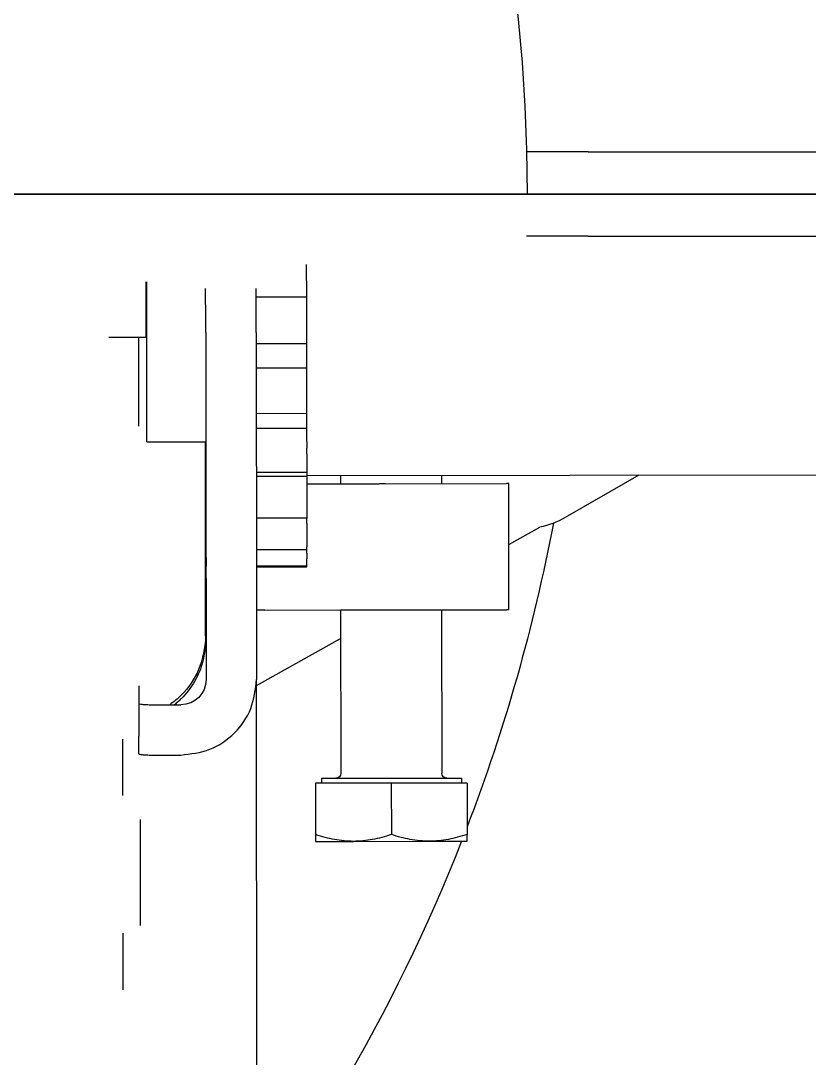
# Model space of a CAD drawing. Header units: inches. Extents: x -233729 to 737493, y -275239 to 196021.
# Drawn here: x 487947.5 to 488041.2, y 15923.4 to 16046.7 of the extents above; entities that cross this region are included whole.
import ezdxf

# ---------------------------------------------------------------- set-up
doc = ezdxf.new("R2010")
doc.units = ezdxf.units.IN
doc.header["$MEASUREMENT"] = 0
doc.layers.add('P_AX', color=7, linetype='Continuous')

# ---------------------------------------------------------------- blocks, each defined once
blk = doc.blocks.new('A$C48CB4C16')
at = {"color": 1}
for p, q in [((8201.13, 4905.53, 710.66), (0, 4905.53, 710.66)), ((4100.56, 4905.53, 710.66), (8201.13, 4905.53, 710.66))]:
    blk.add_line(p, q, dxfattribs=at)
at = {"layer": 'P_AX', "color": 6, "linetype": 'Continuous'}
for p, q in [((4271.68, 5022.05, 710.66), (4271.62, 4963.22, 710.66)), ((4255.75, 5000.09, 710.66), (4255.75, 4999.37, 710.66)), ((4255.75, 4999.37, 710.66), (4255.75, 4993.39, 710.66)), ((4257.79, 4985.84, 710.66), (4257.8, 4992.47, 710.66)), ((4257.78, 4979.85, 710.66), (4257.79, 4985.84, 710.66)), ((4278.63, 4975.56, 710.66), (4278.64, 4981.66, 710.66)), ((4278.64, 4982.46, 710.66), (4283.14, 4982.46, 710.66)), ((4283.14, 4982.46, 710.66), (4292.14, 4982.45, 710.66)), ((4287.63, 4975.55, 710.66), (4287.64, 4981.65, 710.66)), ((4292.14, 4982.45, 710.66), (4296.64, 4982.44, 710.66)), ((4296.63, 4975.54, 710.66), (4296.64, 4981.64, 710.66)), ((4255.73, 4977.02, 710.66), (4255.73, 4976.3, 710.66)), ((4255.73, 4976.3, 710.66), (4255.73, 4970.32, 710.66)), ((4279.32, 4975.56, 710.66), (4278.63, 4975.56, 710.66)), ((4287.63, 4975.55, 710.66), (4279.32, 4975.56, 710.66)), ((4279.32, 4974.96, 710.66), (4279.32, 4975.56, 710.66)), ((4295.95, 4975.54, 710.66), (4287.63, 4975.55, 710.66)), ((4295.95, 4974.94, 710.66), (4295.95, 4975.54, 710.66)), ((4296.63, 4975.54, 710.66), (4295.95, 4975.54, 710.66)), ((4279.32, 4974.96, 710.66), (4281.03, 4974.96, 710.66)), ((4281.03, 4974.96, 710.66), (4287.63, 4974.95, 710.66)), ((4281.61, 4954.96, 710.66), (4281.63, 4974.36, 710.66)), ((4287.63, 4974.95, 710.66), (4294.23, 4974.95, 710.66)), ((4293.61, 4954.95, 710.66), (4293.63, 4974.35, 710.66)), ((4294.23, 4974.95, 710.66), (4295.95, 4974.94, 710.66)), ((4257.62, 4972.07, 710.66), (4257.62, 4969.95, 710.66)), ((4259.62, 4972.21, 710.66), (4262.62, 4972.2, 710.66)), ((4257.62, 4966.08, 710.66), (4257.62, 4969.95, 710.66)), ((4257.62, 4963.97, 710.66), (4257.62, 4966.08, 710.66)), ((4259.62, 4966.22, 710.66), (4262.62, 4966.23, 710.66)), ((4265.61, 4955.22, 710.66), (4265.62, 4963.23, 710.66)), ((4265.61, 4955.22, 710.66), (4265.62, 4963.23, 710.66)), ((4265.61, 4955.22, 710.66), (4265.62, 4963.23, 710.66)), ((4271.61, 4955.22, 710.66), (4271.62, 4963.22, 710.66)), ((4271.62, 4963.94, 710.66), (4281.61, 4958.35, 710.66)), ((4265.57, 4958.04, 710.66), (4265.55, 4934.97, 710.66)), ((4265.57, 4958.04, 710.66), (4265.57, 4958.47, 710.66)), ((4265.61, 4954.97, 710.66), (4265.57, 4954.97, 710.66)), ((4265.61, 4954.97, 710.66), (4265.61, 4955.22, 710.66)), ((4265.61, 4954.97, 710.66), (4265.61, 4955.22, 710.66)), ((4265.61, 4954.97, 710.66), (4265.61, 4955.22, 710.66)), ((4265.61, 4954.21, 710.66), (4265.61, 4954.97, 710.66)), ((4265.61, 4954.21, 710.66), (4265.61, 4954.97, 710.66)), ((4265.61, 4953.03, 710.66), (4265.61, 4954.21, 710.66)), ((4265.61, 4953.03, 710.66), (4265.61, 4954.21, 710.66)), ((4271.61, 4954.97, 710.66), (4271.61, 4955.22, 710.66)), ((4271.61, 4954.21, 710.66), (4271.61, 4954.97, 710.66)), ((4271.61, 4954.21, 710.66), (4271.61, 4954.97, 710.66)), ((4272.61, 4954.97, 710.66), (4271.61, 4954.97, 710.66)), ((4272.61, 4954.97, 710.66), (4281.61, 4954.96, 710.66)), ((4281.61, 4954.96, 710.66), (4286.2, 4954.95, 710.66)), ((4281.61, 4954.96, 710.66), (4286.2, 4954.95, 710.66)), ((4286.2, 4954.95, 710.66), (4286.9, 4954.95, 710.66)), ((4286.2, 4954.95, 710.66), (4286.9, 4954.95, 710.66)), ((4286.9, 4954.95, 710.66), (4291.74, 4954.95, 710.66)), ((4286.9, 4954.95, 710.66), (4291.74, 4954.95, 710.66)), ((4291.74, 4954.95, 710.66), (4293.61, 4954.95, 710.66)), ((4291.74, 4954.95, 710.66), (4293.61, 4954.95, 710.66)), ((4293.61, 4954.95, 710.66), (4301.32, 4954.94, 710.66)), ((4301.61, 4954.94, 710.66), (4301.32, 4954.94, 710.66)), ((4301.61, 4954.94, 710.66), (4301.6, 4939.94, 710.66)), ((4265.61, 4952.34, 710.66), (4265.61, 4953.03, 710.66)), ((4265.61, 4952.34, 710.66), (4265.61, 4953.03, 710.66)), ((4271.61, 4953.02, 710.66), (4271.61, 4954.21, 710.66)), ((4271.61, 4953.02, 710.66), (4271.61, 4954.21, 710.66)), ((4271.61, 4952.33, 710.66), (4271.61, 4953.02, 710.66)), ((4271.61, 4952.33, 710.66), (4271.61, 4953.02, 710.66)), ((4265.61, 4951.68, 710.66), (4265.61, 4952.34, 710.66)), ((4265.61, 4951.68, 710.66), (4265.61, 4952.34, 710.66)), ((4271.61, 4951.67, 710.66), (4271.61, 4952.33, 710.66)), ((4271.61, 4951.67, 710.66), (4271.61, 4952.33, 710.66)), ((4265.6, 4950.72, 710.66), (4265.61, 4951.68, 710.66)), ((4265.6, 4950.72, 710.66), (4265.61, 4951.68, 710.66)), ((4265.61, 4948.85, 710.66), (4265.6, 4950.72, 710.66)), ((4265.61, 4948.85, 710.66), (4265.6, 4950.72, 710.66)), ((4271.6, 4950.72, 710.66), (4271.61, 4951.67, 710.66)), ((4271.6, 4950.72, 710.66), (4271.61, 4951.67, 710.66)), ((4271.61, 4949.85, 710.66), (4271.6, 4950.72, 710.66)), ((4271.61, 4949.85, 710.66), (4271.6, 4950.72, 710.66)), ((4271.61, 4949.7, 710.66), (4271.61, 4949.85, 710.66)), ((4271.61, 4949.7, 710.66), (4271.61, 4949.85, 710.66)), ((4271.61, 4949.7, 710.66), (4271.61, 4949.85, 710.66)), ((4271.61, 4949.85, 710.66), (4277.61, 4949.85, 710.66)), ((4271.61, 4949.69, 710.66), (4271.61, 4949.7, 710.66)), ((4271.61, 4949.69, 710.66), (4271.61, 4949.7, 710.66)), ((4271.61, 4949.69, 710.66), (4271.61, 4949.7, 710.66)), ((4271.61, 4949.7, 710.66), (4277.61, 4949.7, 710.66)), ((4271.61, 4949.54, 710.66), (4271.61, 4949.69, 710.66)), ((4271.61, 4949.54, 710.66), (4271.61, 4949.69, 710.66)), ((4271.61, 4949.54, 710.66), (4271.61, 4949.69, 710.66)), ((4271.61, 4948.9, 710.66), (4271.61, 4949.54, 710.66)), ((4271.61, 4948.9, 710.66), (4271.61, 4949.54, 710.66)), ((4271.61, 4948.9, 710.66), (4271.61, 4949.54, 710.66)), ((4277.61, 4949.7, 710.66), (4277.61, 4949.69, 710.66)), ((4265.6, 4948.58, 710.66), (4265.61, 4948.85, 710.66)), ((4265.6, 4948.58, 710.66), (4265.61, 4948.85, 710.66)), ((4265.6, 4947.92, 710.66), (4265.6, 4948.58, 710.66)), ((4265.6, 4947.92, 710.66), (4265.6, 4948.58, 710.66)), ((4271.6, 4948.58, 710.66), (4271.61, 4948.84, 710.66)), ((4271.6, 4948.58, 710.66), (4271.61, 4948.84, 710.66)), ((4271.6, 4948.58, 710.66), (4271.61, 4948.84, 710.66)), ((4271.61, 4948.41, 710.66), (4271.6, 4948.58, 710.66)), ((4271.61, 4948.41, 710.66), (4271.6, 4948.58, 710.66)), ((4271.61, 4948.41, 710.66), (4271.6, 4948.58, 710.66)), ((4271.6, 4947.91, 710.66), (4271.61, 4948.23, 710.66)), ((4271.6, 4947.91, 710.66), (4271.61, 4948.23, 710.66)), ((4271.6, 4947.91, 710.66), (4271.61, 4948.23, 710.66)), ((4271.61, 4948.84, 710.66), (4271.61, 4948.9, 710.66)), ((4271.61, 4948.84, 710.66), (4271.61, 4948.9, 710.66)), ((4271.61, 4948.84, 710.66), (4271.61, 4948.9, 710.66)), ((4271.61, 4948.23, 710.66), (4271.61, 4948.41, 710.66)), ((4271.61, 4948.23, 710.66), (4271.61, 4948.41, 710.66)), ((4271.61, 4948.23, 710.66), (4271.61, 4948.41, 710.66)), ((4277.61, 4948.22, 710.66), (4277.6, 4947.77, 710.66)), ((4277.61, 4948.22, 710.66), (4277.61, 4948.89, 710.66)), ((4265.6, 4946.84, 710.66), (4265.6, 4947.92, 710.66)), ((4265.6, 4946.84, 710.66), (4265.6, 4947.92, 710.66)), ((4265.6, 4942.42, 710.66), (4265.6, 4946.84, 710.66)), ((4265.6, 4942.42, 710.66), (4265.6, 4946.84, 710.66)), ((4271.6, 4947.78, 710.66), (4271.6, 4947.91, 710.66)), ((4271.6, 4947.78, 710.66), (4271.6, 4947.91, 710.66)), ((4271.6, 4947.78, 710.66), (4271.6, 4947.91, 710.66)), ((4271.6, 4947.67, 710.66), (4271.6, 4947.78, 710.66)), ((4271.6, 4947.67, 710.66), (4271.6, 4947.78, 710.66)), ((4271.6, 4947.67, 710.66), (4271.6, 4947.78, 710.66)), ((4271.6, 4947.78, 710.66), (4277.6, 4947.77, 710.66)), ((4271.6, 4947.44, 710.66), (4271.6, 4947.67, 710.66)), ((4271.6, 4947.44, 710.66), (4271.6, 4947.67, 710.66)), ((4271.6, 4947.44, 710.66), (4271.6, 4947.67, 710.66)), ((4271.6, 4947.26, 710.66), (4271.6, 4947.44, 710.66)), ((4271.6, 4947.26, 710.66), (4271.6, 4947.44, 710.66)), ((4271.6, 4947.26, 710.66), (4271.6, 4947.44, 710.66)), ((4271.6, 4946.83, 710.66), (4271.6, 4947.26, 710.66)), ((4271.6, 4946.83, 710.66), (4271.6, 4947.26, 710.66)), ((4271.6, 4946.83, 710.66), (4271.6, 4947.26, 710.66)), ((4271.6, 4946, 710.66), (4271.6, 4946.83, 710.66)), ((4271.6, 4946, 710.66), (4271.6, 4946.83, 710.66)), ((4271.6, 4946, 710.66), (4271.6, 4946.83, 710.66)), ((4277.6, 4947.77, 710.66), (4277.6, 4947.67, 710.66)), ((4277.6, 4947.67, 710.66), (4277.6, 4947.44, 710.66)), ((4277.6, 4947.25, 710.66), (4277.6, 4947.44, 710.66)), ((4277.6, 4944.7, 710.66), (4277.6, 4947.25, 710.66)), ((4301.6, 4947.18, 710.66), (4305.27, 4945.13, 710.66)), ((4271.6, 4945.9, 710.66), (4271.6, 4946, 710.66)), ((4271.6, 4945.9, 710.66), (4271.6, 4946, 710.66)), ((4271.6, 4945.9, 710.66), (4271.6, 4946, 710.66)), ((4271.6, 4945.44, 710.66), (4271.6, 4945.9, 710.66)), ((4271.6, 4945.44, 710.66), (4271.6, 4945.9, 710.66)), ((4271.6, 4945.44, 710.66), (4271.6, 4945.9, 710.66)), ((4271.6, 4944.71, 710.66), (4271.6, 4945.44, 710.66)), ((4271.6, 4944.71, 710.66), (4271.6, 4945.44, 710.66)), ((4271.6, 4944.71, 710.66), (4271.6, 4945.44, 710.66)), ((4271.6, 4944.51, 710.66), (4271.6, 4944.71, 710.66)), ((4271.6, 4944.51, 710.66), (4271.6, 4944.71, 710.66)), ((4271.6, 4944.51, 710.66), (4271.6, 4944.71, 710.66)), ((4271.6, 4944.09, 710.66), (4271.6, 4944.51, 710.66)), ((4271.6, 4944.09, 710.66), (4271.6, 4944.51, 710.66)), ((4271.6, 4944.09, 710.66), (4271.6, 4944.51, 710.66)), ((4277.6, 4944.7, 710.66), (4277.6, 4944.08, 710.66)), ((4271.6, 4944.03, 710.66), (4271.6, 4944.09, 710.66)), ((4271.6, 4944.03, 710.66), (4271.6, 4944.09, 710.66)), ((4271.6, 4944.03, 710.66), (4271.6, 4944.09, 710.66)), ((4271.6, 4943.74, 710.66), (4271.6, 4944.03, 710.66)), ((4271.6, 4943.74, 710.66), (4271.6, 4944.03, 710.66)), ((4271.6, 4943.74, 710.66), (4271.6, 4944.03, 710.66)), ((4271.6, 4944.03, 710.66), (4277.6, 4944.03, 710.66)), ((4271.6, 4943.14, 710.66), (4271.6, 4943.74, 710.66)), ((4271.6, 4943.14, 710.66), (4271.6, 4943.74, 710.66)), ((4271.6, 4943.14, 710.66), (4271.6, 4943.74, 710.66)), ((4271.6, 4943.08, 710.66), (4271.6, 4943.14, 710.66)), ((4271.6, 4943.08, 710.66), (4271.6, 4943.14, 710.66)), ((4271.6, 4943.08, 710.66), (4271.6, 4943.14, 710.66)), ((4277.6, 4944.03, 710.66), (4277.6, 4944.08, 710.66)), ((4277.6, 4943.74, 710.66), (4277.6, 4944.03, 710.66)), ((4277.6, 4943.08, 710.66), (4277.6, 4943.74, 710.66)), ((4317.04, 4938.92, 710.66), (4308.28, 4943.99, 710.66)), ((4265.6, 4942.24, 710.66), (4265.6, 4942.42, 710.66)), ((4265.6, 4942.24, 710.66), (4265.6, 4942.42, 710.66)), ((4265.6, 4940.42, 710.66), (4265.6, 4942.24, 710.66)), ((4265.6, 4940.42, 710.66), (4265.6, 4942.24, 710.66)), ((4271.6, 4942.41, 710.66), (4271.6, 4943.08, 710.66)), ((4271.6, 4942.41, 710.66), (4271.6, 4943.08, 710.66)), ((4271.6, 4942.41, 710.66), (4271.6, 4943.08, 710.66)), ((4271.6, 4942.24, 710.66), (4271.6, 4942.41, 710.66)), ((4271.6, 4942.24, 710.66), (4271.6, 4942.41, 710.66)), ((4271.6, 4942.24, 710.66), (4271.6, 4942.41, 710.66)), ((4271.6, 4941.73, 710.66), (4271.6, 4942.24, 710.66)), ((4271.6, 4941.73, 710.66), (4271.6, 4942.24, 710.66)), ((4271.6, 4941.73, 710.66), (4271.6, 4942.24, 710.66)), ((4277.6, 4941.31, 710.66), (4277.6, 4943.08, 710.66)), ((4271.6, 4941.32, 710.66), (4271.6, 4941.73, 710.66)), ((4271.6, 4941.32, 710.66), (4271.6, 4941.73, 710.66)), ((4271.6, 4941.32, 710.66), (4271.6, 4941.73, 710.66)), ((4271.6, 4940.42, 710.66), (4271.6, 4941.32, 710.66)), ((4271.6, 4940.42, 710.66), (4271.6, 4941.32, 710.66)), ((4271.6, 4940.42, 710.66), (4271.6, 4941.32, 710.66)), ((4277.6, 4939.06, 710.66), (4277.6, 4941.31, 710.66)), ((4265.6, 4939.72, 710.66), (4265.6, 4940.42, 710.66)), ((4265.6, 4939.72, 710.66), (4265.6, 4940.42, 710.66)), ((4265.6, 4939.41, 710.66), (4265.6, 4939.72, 710.66)), ((4265.6, 4939.41, 710.66), (4265.6, 4939.72, 710.66)), ((4271.6, 4939.97, 710.66), (4271.6, 4940.42, 710.66)), ((4271.6, 4939.97, 710.66), (4271.6, 4940.42, 710.66)), ((4271.6, 4939.97, 710.66), (4271.6, 4940.42, 710.66)), ((4271.6, 4939.72, 710.66), (4271.6, 4939.97, 710.66)), ((4271.6, 4939.72, 710.66), (4271.6, 4939.97, 710.66)), ((4271.6, 4939.4, 710.66), (4271.6, 4939.72, 710.66)), ((4271.6, 4939.4, 710.66), (4271.6, 4939.72, 710.66)), ((4277.6, 4939.96, 710.66), (4286.18, 4939.95, 710.66)), ((4281.6, 4938.96, 710.66), (4281.6, 4939.96, 710.66)), ((4286.89, 4939.95, 710.66), (4286.18, 4939.95, 710.66)), ((4286.89, 4939.95, 710.66), (4301.3, 4939.94, 710.66)), ((4293.6, 4938.95, 710.66), (4293.6, 4939.95, 710.66)), ((4301.6, 4939.94, 710.66), (4301.3, 4939.94, 710.66)), ((4265.59, 4937.78, 710.66), (4265.6, 4938.8, 710.66)), ((4265.59, 4937.78, 710.66), (4265.6, 4938.8, 710.66)), ((4265.6, 4938.89, 710.66), (4265.6, 4939.41, 710.66)), ((4265.6, 4938.89, 710.66), (4265.6, 4939.41, 710.66)), ((4265.6, 4938.8, 710.66), (4265.6, 4938.89, 710.66)), ((4265.6, 4938.8, 710.66), (4265.6, 4938.89, 710.66)), ((4271.6, 4939.07, 710.66), (4271.6, 4939.4, 710.66)), ((4271.6, 4939.07, 710.66), (4271.6, 4939.4, 710.66)), ((4271.6, 4938.97, 710.66), (4271.6, 4939.07, 710.66)), ((4271.6, 4938.97, 710.66), (4271.6, 4939.07, 710.66)), ((4271.6, 4939.07, 710.66), (4277.6, 4939.06, 710.66)), ((4271.6, 4938.94, 710.66), (4271.6, 4938.97, 710.66)), ((4271.6, 4938.94, 710.66), (4271.6, 4938.97, 710.66)), ((4271.6, 4938.94, 710.66), (4271.6, 4938.97, 710.66)), ((4271.6, 4938.89, 710.66), (4271.6, 4938.94, 710.66)), ((4271.6, 4938.89, 710.66), (4271.6, 4938.94, 710.66)), ((4271.6, 4938.89, 710.66), (4271.6, 4938.94, 710.66)), ((4271.6, 4938.79, 710.66), (4271.6, 4938.89, 710.66)), ((4271.6, 4938.79, 710.66), (4271.6, 4938.89, 710.66)), ((4271.6, 4938.79, 710.66), (4271.6, 4938.89, 710.66)), ((4271.6, 4938.58, 710.66), (4271.6, 4938.79, 710.66)), ((4271.6, 4938.58, 710.66), (4271.6, 4938.79, 710.66)), ((4271.6, 4938.58, 710.66), (4271.6, 4938.79, 710.66)), ((4271.6, 4938.03, 710.66), (4271.6, 4938.58, 710.66)), ((4271.6, 4938.03, 710.66), (4271.6, 4938.58, 710.66)), ((4271.6, 4938.58, 710.66), (4277.6, 4938.58, 710.66)), ((4271.6, 4938.03, 710.66), (4271.6, 4938.58, 710.66)), ((4277.6, 4938.93, 710.66), (4277.6, 4939.06, 710.66)), ((4277.6, 4938.96, 710.66), (4412.6, 4938.83, 710.66)), ((4277.6, 4938.58, 710.66), (4277.6, 4938.93, 710.66)), ((4277.6, 4938.03, 710.66), (4277.6, 4938.58, 710.66)), ((4265.59, 4936.49, 710.66), (4265.59, 4937.78, 710.66)), ((4265.59, 4936.49, 710.66), (4265.59, 4937.78, 710.66)), ((4271.59, 4937.77, 710.66), (4271.6, 4938.03, 710.66)), ((4271.59, 4937.77, 710.66), (4271.6, 4938.03, 710.66)), ((4271.59, 4937.77, 710.66), (4271.6, 4938.03, 710.66)), ((4271.59, 4937.15, 710.66), (4271.59, 4937.77, 710.66)), ((4271.59, 4937.15, 710.66), (4271.59, 4937.77, 710.66)), ((4271.59, 4937.15, 710.66), (4271.59, 4937.77, 710.66)), ((4271.59, 4936.48, 710.66), (4271.59, 4937.15, 710.66)), ((4271.59, 4936.48, 710.66), (4271.59, 4937.15, 710.66)), ((4271.59, 4936.48, 710.66), (4271.59, 4937.15, 710.66)), ((4277.59, 4937.14, 710.66), (4277.6, 4938.03, 710.66)), ((4277.59, 4936.4, 710.66), (4277.59, 4937.14, 710.66)), ((4265.59, 4936.43, 710.66), (4265.59, 4936.49, 710.66)), ((4265.59, 4936.43, 710.66), (4265.59, 4936.49, 710.66)), ((4265.59, 4934.97, 710.66), (4265.59, 4936.43, 710.66)), ((4265.59, 4934.97, 710.66), (4265.59, 4936.43, 710.66)), ((4271.59, 4936.43, 710.66), (4271.59, 4936.48, 710.66)), ((4271.59, 4936.43, 710.66), (4271.59, 4936.48, 710.66)), ((4271.59, 4936.43, 710.66), (4271.59, 4936.48, 710.66)), ((4271.59, 4936.41, 710.66), (4271.59, 4936.43, 710.66)), ((4271.59, 4936.41, 710.66), (4271.59, 4936.43, 710.66)), ((4271.59, 4936.41, 710.66), (4271.59, 4936.43, 710.66)), ((4271.59, 4935.73, 710.66), (4271.59, 4936.41, 710.66)), ((4271.59, 4935.73, 710.66), (4271.59, 4936.41, 710.66)), ((4271.59, 4935.73, 710.66), (4271.59, 4936.41, 710.66)), ((4271.59, 4935.27, 710.66), (4271.59, 4935.73, 710.66)), ((4271.59, 4935.27, 710.66), (4271.59, 4935.73, 710.66)), ((4271.59, 4935.27, 710.66), (4271.59, 4935.73, 710.66)), ((4277.59, 4934.96, 710.66), (4277.59, 4935.73, 710.66)), ((4258.59, 4934.98, 710.66), (4265.55, 4934.97, 710.66)), ((4258.59, 4934.98, 710.66), (4265.55, 4934.97, 710.66)), ((4265.55, 4934.97, 710.66), (4265.59, 4934.97, 710.66)), ((4265.55, 4934.97, 710.66), (4265.59, 4934.97, 710.66)), ((4265.59, 4934.01, 710.66), (4265.59, 4934.97, 710.66)), ((4265.59, 4934.01, 710.66), (4265.59, 4934.97, 710.66)), ((4265.59, 4934.01, 710.66), (4265.59, 4934.97, 710.66)), ((4265.59, 4934.01, 710.66), (4265.59, 4934.97, 710.66)), ((4271.59, 4934.97, 710.66), (4271.59, 4935.27, 710.66)), ((4271.59, 4934.97, 710.66), (4271.59, 4935.27, 710.66)), ((4271.59, 4934.97, 710.66), (4271.59, 4935.27, 710.66)), ((4271.59, 4934, 710.66), (4271.59, 4934.97, 710.66)), ((4271.59, 4934, 710.66), (4271.59, 4934.97, 710.66)), ((4271.59, 4934, 710.66), (4271.59, 4934.97, 710.66)), ((4271.59, 4934, 710.66), (4271.59, 4934.97, 710.66)), ((4277.59, 4934.96, 710.66), (4277.59, 4933.35, 710.66)), ((4277.59, 4934.96, 710.66), (4277.59, 4933.35, 710.66)), ((4265.59, 4928.72, 710.66), (4265.59, 4934.01, 710.66)), ((4265.59, 4928.72, 710.66), (4265.59, 4934.01, 710.66)), ((4265.59, 4928.72, 710.66), (4265.59, 4934.01, 710.66)), ((4265.59, 4928.72, 710.66), (4265.59, 4934.01, 710.66)), ((4271.59, 4933.35, 710.66), (4271.59, 4934, 710.66)), ((4271.59, 4933.35, 710.66), (4271.59, 4934, 710.66)), ((4271.59, 4933.35, 710.66), (4271.59, 4934, 710.66)), ((4271.59, 4933.35, 710.66), (4271.59, 4934, 710.66)), ((4271.59, 4932.15, 710.66), (4271.59, 4933.35, 710.66)), ((4271.59, 4932.15, 710.66), (4271.59, 4933.35, 710.66)), ((4271.59, 4932.15, 710.66), (4271.59, 4933.35, 710.66)), ((4271.59, 4933.35, 710.66), (4277.59, 4933.35, 710.66)), ((4271.59, 4932.15, 710.66), (4271.59, 4933.35, 710.66)), ((4277.59, 4933.35, 710.66), (4277.59, 4932.14, 710.66)), ((4277.59, 4933.35, 710.66), (4277.59, 4932.14, 710.66)), ((4271.59, 4931.6, 710.66), (4271.59, 4932.15, 710.66)), ((4271.59, 4931.6, 710.66), (4271.59, 4932.15, 710.66)), ((4271.59, 4931.6, 710.66), (4271.59, 4932.15, 710.66)), ((4271.59, 4931.6, 710.66), (4271.59, 4932.15, 710.66)), ((4277.59, 4932.14, 710.66), (4277.59, 4931.59, 710.66)), ((4277.59, 4932.14, 710.66), (4277.59, 4931.59, 710.66)), ((4271.59, 4930.71, 710.66), (4271.59, 4931.6, 710.66)), ((4271.59, 4930.71, 710.66), (4271.59, 4931.6, 710.66)), ((4271.59, 4930.71, 710.66), (4271.59, 4931.6, 710.66)), ((4271.59, 4931.6, 710.66), (4277.59, 4931.59, 710.66)), ((4271.59, 4930.71, 710.66), (4271.59, 4931.6, 710.66)), ((4277.59, 4931.59, 710.66), (4277.59, 4930.7, 710.66)), ((4277.59, 4931.59, 710.66), (4277.59, 4930.7, 710.66)), ((4271.59, 4929.93, 710.66), (4271.59, 4930.71, 710.66)), ((4271.59, 4929.93, 710.66), (4271.59, 4930.71, 710.66)), ((4271.59, 4929.93, 710.66), (4271.59, 4930.71, 710.66)), ((4271.59, 4929.93, 710.66), (4271.59, 4930.71, 710.66)), ((4271.59, 4929.62, 710.66), (4271.59, 4929.93, 710.66)), ((4271.59, 4929.62, 710.66), (4271.59, 4929.93, 710.66)), ((4271.59, 4929.62, 710.66), (4271.59, 4929.93, 710.66)), ((4271.59, 4929.62, 710.66), (4271.59, 4929.93, 710.66)), ((4271.59, 4928.72, 710.66), (4271.59, 4929.62, 710.66)), ((4271.59, 4928.72, 710.66), (4271.59, 4929.62, 710.66)), ((4271.59, 4928.72, 710.66), (4271.59, 4929.62, 710.66)), ((4271.59, 4928.72, 710.66), (4271.59, 4929.62, 710.66)), ((4277.59, 4930.7, 710.66), (4277.59, 4929.93, 710.66)), ((4277.59, 4930.7, 710.66), (4277.59, 4929.93, 710.66)), ((4265.58, 4927.18, 710.66), (4265.59, 4928.4, 710.66)), ((4265.58, 4927.18, 710.66), (4265.59, 4928.4, 710.66)), ((4265.58, 4927.18, 710.66), (4265.59, 4928.4, 710.66)), ((4265.58, 4927.18, 710.66), (4265.59, 4928.4, 710.66)), ((4265.59, 4928.71, 710.66), (4265.59, 4928.72, 710.66)), ((4265.59, 4928.71, 710.66), (4265.59, 4928.72, 710.66)), ((4265.59, 4928.71, 710.66), (4265.59, 4928.72, 710.66)), ((4265.59, 4928.71, 710.66), (4265.59, 4928.72, 710.66)), ((4265.59, 4928.4, 710.66), (4265.59, 4928.71, 710.66)), ((4265.59, 4928.4, 710.66), (4265.59, 4928.71, 710.66)), ((4265.59, 4928.4, 710.66), (4265.59, 4928.71, 710.66)), ((4265.59, 4928.4, 710.66), (4265.59, 4928.71, 710.66)), ((4271.59, 4928.7, 710.66), (4271.59, 4928.72, 710.66)), ((4271.59, 4928.7, 710.66), (4271.59, 4928.72, 710.66)), ((4271.59, 4928.7, 710.66), (4271.59, 4928.72, 710.66)), ((4271.59, 4928.7, 710.66), (4271.59, 4928.72, 710.66)), ((4271.59, 4928.4, 710.66), (4271.59, 4928.7, 710.66)), ((4271.59, 4928.4, 710.66), (4271.59, 4928.7, 710.66)), ((4271.59, 4928.4, 710.66), (4271.59, 4928.7, 710.66)), ((4271.59, 4928.4, 710.66), (4271.59, 4928.7, 710.66)), ((4271.59, 4928.2, 710.66), (4271.59, 4928.4, 710.66)), ((4271.59, 4928.2, 710.66), (4271.59, 4928.4, 710.66)), ((4271.59, 4928.2, 710.66), (4271.59, 4928.4, 710.66)), ((4271.59, 4928.2, 710.66), (4271.59, 4928.4, 710.66)), ((4265.58, 4926.78, 710.66), (4265.58, 4927.18, 710.66)), ((4265.58, 4926.78, 710.66), (4265.58, 4927.18, 710.66)), ((4265.58, 4926.78, 710.66), (4265.58, 4927.18, 710.66)), ((4265.58, 4926.78, 710.66), (4265.58, 4927.18, 710.66)), ((4271.58, 4927.17, 710.66), (4271.59, 4928.2, 710.66)), ((4271.58, 4927.17, 710.66), (4271.59, 4928.2, 710.66)), ((4271.58, 4927.17, 710.66), (4271.59, 4928.2, 710.66)), ((4271.58, 4927.17, 710.66), (4271.59, 4928.2, 710.66)), ((4271.58, 4926.78, 710.66), (4271.58, 4927.17, 710.66)), ((4271.58, 4926.78, 710.66), (4271.58, 4927.17, 710.66)), ((4271.58, 4926.78, 710.66), (4271.58, 4927.17, 710.66)), ((4271.58, 4926.78, 710.66), (4271.58, 4927.17, 710.66)), ((4277.59, 4928.19, 710.66), (4277.58, 4926.17, 710.66)), ((4277.59, 4928.19, 710.66), (4277.58, 4926.17, 710.66)), ((4265.58, 4923.68, 710.66), (4265.58, 4926.78, 710.66)), ((4265.58, 4923.68, 710.66), (4265.58, 4926.78, 710.66)), ((4265.58, 4923.68, 710.66), (4265.58, 4926.78, 710.66)), ((4265.58, 4923.68, 710.66), (4265.58, 4926.78, 710.66)), ((4271.58, 4926.17, 710.66), (4271.58, 4926.78, 710.66)), ((4271.58, 4926.17, 710.66), (4271.58, 4926.78, 710.66)), ((4271.58, 4926.17, 710.66), (4271.58, 4926.78, 710.66)), ((4271.58, 4926.17, 710.66), (4271.58, 4926.78, 710.66)), ((4271.58, 4924.54, 710.66), (4271.58, 4926.17, 710.66)), ((4271.58, 4924.54, 710.66), (4271.58, 4926.17, 710.66)), ((4271.58, 4924.54, 710.66), (4271.58, 4926.17, 710.66)), ((4271.58, 4926.17, 710.66), (4277.58, 4926.17, 710.66)), ((4271.58, 4924.54, 710.66), (4271.58, 4926.17, 710.66)), ((4277.58, 4926.17, 710.66), (4277.58, 4924.54, 710.66)), ((4277.58, 4926.17, 710.66), (4277.58, 4924.54, 710.66)), ((4265.58, 4922.76, 710.66), (4265.58, 4923.68, 710.66)), ((4265.58, 4922.76, 710.66), (4265.58, 4923.68, 710.66)), ((4265.58, 4922.76, 710.66), (4265.58, 4923.68, 710.66)), ((4265.58, 4922.76, 710.66), (4265.58, 4923.68, 710.66)), ((4271.58, 4923.92, 710.66), (4271.58, 4924.54, 710.66)), ((4271.58, 4923.92, 710.66), (4271.58, 4924.54, 710.66)), ((4271.58, 4923.92, 710.66), (4271.58, 4924.54, 710.66)), ((4271.58, 4923.92, 710.66), (4271.58, 4924.54, 710.66)), ((4271.58, 4923.92, 710.66), (4271.58, 4924.54, 710.66)), ((4271.58, 4923.92, 710.66), (4271.58, 4924.54, 710.66)), ((4271.58, 4923.68, 710.66), (4271.58, 4923.92, 710.66)), ((4271.58, 4923.68, 710.66), (4271.58, 4923.92, 710.66)), ((4271.58, 4923.68, 710.66), (4271.58, 4923.92, 710.66)), ((4271.58, 4923.68, 710.66), (4271.58, 4923.92, 710.66)), ((4271.58, 4923.68, 710.66), (4271.58, 4923.92, 710.66)), ((4271.58, 4923.68, 710.66), (4271.58, 4923.92, 710.66)), ((4271.58, 4923.29, 710.66), (4271.58, 4923.68, 710.66)), ((4271.58, 4923.29, 710.66), (4271.58, 4923.68, 710.66)), ((4271.58, 4923.29, 710.66), (4271.58, 4923.68, 710.66)), ((4271.58, 4923.29, 710.66), (4271.58, 4923.68, 710.66)), ((4271.58, 4923.29, 710.66), (4271.58, 4923.68, 710.66)), ((4271.58, 4923.29, 710.66), (4271.58, 4923.68, 710.66)), ((4277.58, 4924.54, 710.66), (4277.58, 4923.92, 710.66)), ((4277.58, 4924.54, 710.66), (4277.58, 4923.92, 710.66)), ((4277.58, 4924.54, 710.66), (4277.58, 4923.92, 710.66)), ((4277.58, 4924.54, 710.66), (4277.58, 4923.92, 710.66)), ((4277.58, 4923.92, 710.66), (4277.58, 4923.28, 710.66)), ((4277.58, 4923.92, 710.66), (4277.58, 4923.28, 710.66)), ((4277.58, 4923.92, 710.66), (4277.58, 4923.28, 710.66)), ((4277.58, 4923.92, 710.66), (4277.58, 4923.28, 710.66)), ((4257.58, 4922.56, 710.66), (4254.05, 4922.56, 710.66)), ((4257.58, 4922.56, 710.66), (4254.05, 4922.56, 710.66)), ((4258.48, 4922.56, 710.66), (4257.58, 4922.56, 710.66)), ((4258.48, 4922.56, 710.66), (4257.58, 4922.56, 710.66)), ((4265.58, 4922.7, 710.66), (4265.58, 4922.76, 710.66)), ((4265.58, 4922.7, 710.66), (4265.58, 4922.76, 710.66)), ((4265.58, 4922.7, 710.66), (4265.58, 4922.76, 710.66)), ((4265.58, 4922.7, 710.66), (4265.58, 4922.76, 710.66)), ((4265.58, 4921.97, 710.66), (4265.58, 4922.7, 710.66)), ((4265.58, 4921.97, 710.66), (4265.58, 4922.7, 710.66)), ((4265.58, 4921.97, 710.66), (4265.58, 4922.7, 710.66)), ((4265.58, 4921.97, 710.66), (4265.58, 4922.7, 710.66)), ((4271.58, 4923.29, 710.66), (4277.58, 4923.28, 710.66)), ((4271.58, 4922.76, 710.66), (4271.58, 4923.29, 710.66)), ((4271.58, 4922.76, 710.66), (4271.58, 4923.29, 710.66)), ((4271.58, 4922.76, 710.66), (4271.58, 4923.29, 710.66)), ((4271.58, 4922.76, 710.66), (4271.58, 4923.29, 710.66)), ((4271.58, 4922.76, 710.66), (4271.58, 4923.29, 710.66)), ((4271.58, 4923.29, 710.66), (4277.58, 4923.28, 710.66)), ((4271.58, 4922.76, 710.66), (4271.58, 4923.29, 710.66)), ((4271.58, 4922.76, 710.66), (4271.58, 4923.29, 710.66)), ((4271.58, 4922.7, 710.66), (4271.58, 4922.76, 710.66)), ((4271.58, 4922.7, 710.66), (4271.58, 4922.76, 710.66)), ((4271.58, 4922.7, 710.66), (4271.58, 4922.76, 710.66)), ((4271.58, 4922.7, 710.66), (4271.58, 4922.76, 710.66)), ((4271.58, 4922.7, 710.66), (4271.58, 4922.76, 710.66)), ((4271.58, 4922.7, 710.66), (4271.58, 4922.76, 710.66)), ((4271.58, 4922.7, 710.66), (4271.58, 4922.76, 710.66)), ((4271.58, 4922.2, 710.66), (4271.58, 4922.7, 710.66)), ((4271.58, 4922.2, 710.66), (4271.58, 4922.7, 710.66)), ((4271.58, 4922.2, 710.66), (4271.58, 4922.7, 710.66)), ((4271.58, 4922.2, 710.66), (4271.58, 4922.7, 710.66)), ((4271.58, 4922.2, 710.66), (4271.58, 4922.7, 710.66)), ((4271.58, 4922.2, 710.66), (4271.58, 4922.7, 710.66)), ((4271.58, 4922.2, 710.66), (4271.58, 4922.7, 710.66)), ((4271.58, 4922.1, 710.66), (4271.58, 4922.2, 710.66)), ((4271.58, 4922.1, 710.66), (4271.58, 4922.2, 710.66)), ((4271.58, 4922.1, 710.66), (4271.58, 4922.2, 710.66)), ((4271.58, 4922.1, 710.66), (4271.58, 4922.2, 710.66)), ((4271.58, 4922.1, 710.66), (4271.58, 4922.2, 710.66)), ((4271.58, 4922.1, 710.66), (4271.58, 4922.2, 710.66)), ((4271.58, 4922.1, 710.66), (4271.58, 4922.2, 710.66)), ((4277.58, 4923.28, 710.66), (4277.58, 4922.2, 710.66)), ((4277.58, 4923.28, 710.66), (4277.58, 4922.2, 710.66)), ((4277.58, 4923.28, 710.66), (4277.58, 4922.2, 710.66)), ((4277.58, 4923.28, 710.66), (4277.58, 4922.2, 710.66)), ((4277.58, 4923.28, 710.66), (4277.58, 4922.2, 710.66)), ((4277.58, 4922.2, 710.66), (4277.58, 4922.09, 710.66)), ((4277.58, 4922.2, 710.66), (4277.58, 4922.09, 710.66)), ((4277.58, 4922.2, 710.66), (4277.58, 4922.09, 710.66)), ((4277.58, 4922.2, 710.66), (4277.58, 4922.09, 710.66)), ((4277.58, 4922.2, 710.66), (4277.58, 4922.09, 710.66)), ((4265.58, 4921.97, 710.66), (4265.58, 4921.91, 710.66)), ((4265.58, 4921.97, 710.66), (4265.58, 4921.91, 710.66)), ((4265.58, 4921.97, 710.66), (4265.58, 4921.91, 710.66)), ((4265.58, 4921.97, 710.66), (4265.58, 4921.91, 710.66)), ((4265.58, 4921.91, 710.66), (4265.58, 4921.54, 710.66)), ((4265.58, 4921.91, 710.66), (4265.58, 4921.54, 710.66)), ((4265.58, 4921.91, 710.66), (4265.58, 4921.54, 710.66)), ((4265.58, 4921.91, 710.66), (4265.58, 4921.54, 710.66)), ((4265.58, 4921.54, 710.66), (4265.58, 4920.84, 710.66)), ((4265.58, 4921.54, 710.66), (4265.58, 4920.84, 710.66)), ((4265.58, 4921.54, 710.66), (4265.58, 4920.84, 710.66)), ((4265.58, 4921.54, 710.66), (4265.58, 4920.84, 710.66)), ((4271.58, 4921.99, 710.66), (4271.58, 4922.1, 710.66)), ((4271.58, 4921.99, 710.66), (4271.58, 4922.1, 710.66)), ((4271.58, 4921.99, 710.66), (4271.58, 4922.1, 710.66)), ((4271.58, 4921.99, 710.66), (4271.58, 4922.1, 710.66)), ((4271.58, 4921.99, 710.66), (4271.58, 4922.1, 710.66)), ((4271.58, 4921.99, 710.66), (4271.58, 4922.1, 710.66)), ((4271.58, 4921.99, 710.66), (4271.58, 4922.1, 710.66)), ((4271.58, 4921.97, 710.66), (4271.58, 4921.99, 710.66)), ((4271.58, 4921.97, 710.66), (4271.58, 4921.99, 710.66)), ((4271.58, 4921.97, 710.66), (4271.58, 4921.99, 710.66)), ((4271.58, 4921.97, 710.66), (4271.58, 4921.99, 710.66)), ((4271.58, 4921.97, 710.66), (4271.58, 4921.99, 710.66)), ((4271.58, 4921.97, 710.66), (4271.58, 4921.99, 710.66)), ((4271.58, 4921.97, 710.66), (4271.58, 4921.99, 710.66)), ((4271.58, 4921.97, 710.66), (4271.58, 4921.91, 710.66)), ((4271.58, 4921.97, 710.66), (4271.58, 4921.91, 710.66)), ((4271.58, 4921.97, 710.66), (4271.58, 4921.91, 710.66)), ((4271.58, 4921.97, 710.66), (4271.58, 4921.91, 710.66)), ((4271.58, 4921.97, 710.66), (4271.58, 4921.91, 710.66)), ((4271.58, 4921.97, 710.66), (4271.58, 4921.91, 710.66)), ((4271.58, 4921.97, 710.66), (4271.58, 4921.91, 710.66)), ((4271.58, 4921.91, 710.66), (4271.58, 4921.53, 710.66)), ((4271.58, 4921.91, 710.66), (4271.58, 4921.53, 710.66)), ((4271.58, 4921.91, 710.66), (4271.58, 4921.53, 710.66)), ((4271.58, 4921.91, 710.66), (4271.58, 4921.53, 710.66)), ((4271.58, 4921.91, 710.66), (4271.58, 4921.53, 710.66)), ((4271.58, 4921.91, 710.66), (4271.58, 4921.53, 710.66)), ((4271.58, 4921.91, 710.66), (4271.58, 4921.53, 710.66)), ((4271.58, 4921.53, 710.66), (4271.58, 4921.01, 710.66)), ((4271.58, 4921.53, 710.66), (4271.58, 4921.01, 710.66)), ((4271.58, 4921.53, 710.66), (4271.58, 4921.01, 710.66)), ((4271.58, 4921.53, 710.66), (4271.58, 4921.01, 710.66)), ((4271.58, 4921.53, 710.66), (4271.58, 4921.01, 710.66)), ((4271.58, 4921.53, 710.66), (4271.58, 4921.01, 710.66)), ((4271.58, 4921.53, 710.66), (4271.58, 4921.01, 710.66)), ((4271.58, 4921.01, 710.66), (4271.58, 4920.84, 710.66)), ((4271.58, 4921.01, 710.66), (4271.58, 4920.84, 710.66)), ((4271.58, 4921.01, 710.66), (4271.58, 4920.84, 710.66)), ((4271.58, 4921.01, 710.66), (4271.58, 4920.84, 710.66)), ((4271.58, 4921.01, 710.66), (4271.58, 4920.84, 710.66)), ((4271.58, 4921.01, 710.66), (4271.58, 4920.84, 710.66)), ((4271.58, 4921.01, 710.66), (4271.58, 4920.84, 710.66)), ((4277.58, 4922.09, 710.66), (4277.58, 4921.99, 710.66)), ((4277.58, 4922.09, 710.66), (4277.58, 4921.99, 710.66)), ((4277.58, 4922.09, 710.66), (4277.58, 4921.99, 710.66)), ((4277.58, 4922.09, 710.66), (4277.58, 4921.99, 710.66)), ((4277.58, 4922.09, 710.66), (4277.58, 4921.99, 710.66)), ((4277.58, 4921.99, 710.66), (4277.58, 4921.01, 710.66)), ((4277.58, 4921.99, 710.66), (4277.58, 4921.01, 710.66)), ((4277.58, 4921.99, 710.66), (4277.58, 4921.01, 710.66)), ((4277.58, 4921.99, 710.66), (4277.58, 4921.01, 710.66)), ((4277.58, 4921.99, 710.66), (4277.58, 4921.01, 710.66)), ((4265.58, 4920.84, 710.66), (4265.58, 4920.83, 710.66)), ((4265.58, 4920.84, 710.66), (4265.58, 4920.83, 710.66)), ((4265.58, 4920.84, 710.66), (4265.58, 4920.83, 710.66)), ((4265.58, 4920.84, 710.66), (4265.58, 4920.83, 710.66)), ((4265.58, 4920.83, 710.66), (4265.58, 4918.8, 710.66)), ((4265.58, 4920.83, 710.66), (4265.58, 4918.8, 710.66)), ((4265.58, 4920.83, 710.66), (4265.58, 4918.8, 710.66)), ((4265.58, 4920.83, 710.66), (4265.58, 4918.8, 710.66)), ((4271.58, 4920.84, 710.66), (4271.58, 4920.83, 710.66)), ((4271.58, 4920.84, 710.66), (4271.58, 4920.83, 710.66)), ((4271.58, 4920.84, 710.66), (4271.58, 4920.83, 710.66)), ((4271.58, 4920.84, 710.66), (4271.58, 4920.83, 710.66)), ((4271.58, 4920.84, 710.66), (4271.58, 4920.83, 710.66)), ((4271.58, 4920.84, 710.66), (4271.58, 4920.83, 710.66)), ((4271.58, 4920.84, 710.66), (4271.58, 4920.83, 710.66)), ((4271.58, 4920.83, 710.66), (4271.58, 4920.74, 710.66)), ((4271.58, 4920.83, 710.66), (4271.58, 4920.74, 710.66)), ((4271.58, 4920.83, 710.66), (4271.58, 4920.74, 710.66)), ((4271.58, 4920.83, 710.66), (4271.58, 4920.74, 710.66)), ((4271.58, 4920.83, 710.66), (4271.58, 4920.74, 710.66)), ((4271.58, 4920.83, 710.66), (4271.58, 4920.74, 710.66)), ((4271.58, 4920.83, 710.66), (4271.58, 4920.74, 710.66)), ((4271.58, 4920.74, 710.66), (4271.58, 4919.97, 710.66)), ((4271.58, 4920.74, 710.66), (4271.58, 4919.97, 710.66)), ((4271.58, 4920.74, 710.66), (4271.58, 4919.97, 710.66)), ((4271.58, 4920.74, 710.66), (4271.58, 4919.97, 710.66)), ((4271.58, 4920.74, 710.66), (4271.58, 4919.97, 710.66)), ((4271.58, 4920.74, 710.66), (4271.58, 4919.97, 710.66)), ((4271.58, 4920.74, 710.66), (4271.58, 4919.97, 710.66)), ((4271.58, 4919.97, 710.66), (4271.58, 4919.35, 710.66)), ((4271.58, 4919.97, 710.66), (4271.58, 4919.35, 710.66)), ((4271.58, 4919.97, 710.66), (4271.58, 4919.35, 710.66)), ((4271.58, 4919.97, 710.66), (4271.58, 4919.35, 710.66)), ((4271.58, 4919.97, 710.66), (4271.58, 4919.35, 710.66)), ((4271.58, 4919.97, 710.66), (4271.58, 4919.35, 710.66)), ((4271.58, 4919.97, 710.66), (4271.58, 4919.35, 710.66)), ((4271.58, 4919.97, 710.66), (4271.58, 4919.35, 710.66)), ((4258.47, 4915.98, 710.66), (4258.48, 4918.56, 710.66)), ((4258.47, 4915.98, 710.66), (4258.48, 4918.56, 710.66)), ((4258.48, 4918.56, 710.66), (4258.48, 4919.63, 710.66)), ((4258.48, 4918.56, 710.66), (4258.48, 4919.63, 710.66)), ((4258.48, 4918.56, 710.66), (4258.58, 4918.56, 710.66)), ((4258.48, 4918.56, 710.66), (4258.58, 4918.56, 710.66)), ((4258.48, 4918.56, 710.66), (4258.58, 4918.56, 710.66)), ((4258.48, 4918.56, 710.66), (4258.58, 4918.56, 710.66)), ((4265.58, 4918.8, 710.66), (4265.57, 4918.55, 710.66)), ((4265.58, 4918.8, 710.66), (4265.57, 4918.55, 710.66)), ((4265.58, 4918.8, 710.66), (4265.57, 4918.55, 710.66)), ((4265.58, 4918.8, 710.66), (4265.57, 4918.55, 710.66)), ((4265.57, 4918.55, 710.66), (4265.57, 4917.49, 710.66)), ((4265.57, 4918.55, 710.66), (4265.57, 4917.49, 710.66)), ((4265.57, 4918.55, 710.66), (4265.57, 4917.49, 710.66)), ((4265.57, 4918.55, 710.66), (4265.57, 4917.49, 710.66)), ((4271.58, 4918.79, 710.66), (4271.57, 4918.54, 710.66)), ((4271.58, 4918.79, 710.66), (4271.57, 4918.54, 710.66)), ((4271.58, 4918.79, 710.66), (4271.57, 4918.54, 710.66)), ((4271.58, 4918.79, 710.66), (4271.57, 4918.54, 710.66)), ((4271.58, 4918.79, 710.66), (4271.57, 4918.54, 710.66)), ((4271.58, 4918.79, 710.66), (4271.57, 4918.54, 710.66)), ((4271.58, 4918.79, 710.66), (4271.57, 4918.54, 710.66)), ((4271.58, 4918.79, 710.66), (4271.57, 4918.54, 710.66)), ((4271.57, 4918.54, 710.66), (4271.58, 4917.74, 710.66)), ((4271.57, 4918.54, 710.66), (4271.58, 4917.74, 710.66)), ((4271.57, 4918.54, 710.66), (4271.58, 4917.74, 710.66)), ((4271.57, 4918.54, 710.66), (4271.58, 4917.74, 710.66)), ((4271.57, 4918.54, 710.66), (4271.58, 4917.74, 710.66)), ((4271.57, 4918.54, 710.66), (4271.58, 4917.74, 710.66)), ((4271.57, 4918.54, 710.66), (4271.58, 4917.74, 710.66)), ((4271.57, 4918.54, 710.66), (4271.58, 4917.74, 710.66)), ((4271.58, 4919.35, 710.66), (4271.58, 4918.79, 710.66)), ((4271.58, 4919.35, 710.66), (4271.58, 4918.79, 710.66)), ((4271.58, 4919.35, 710.66), (4271.58, 4918.79, 710.66)), ((4271.58, 4919.35, 710.66), (4271.58, 4918.79, 710.66)), ((4271.58, 4919.35, 710.66), (4271.58, 4918.79, 710.66)), ((4271.58, 4919.35, 710.66), (4271.58, 4918.79, 710.66)), ((4271.58, 4919.35, 710.66), (4271.58, 4918.79, 710.66)), ((4271.58, 4919.35, 710.66), (4271.58, 4918.79, 710.66)), ((4277.58, 4919.34, 710.66), (4277.58, 4917.73, 710.66)), ((4277.58, 4919.34, 710.66), (4277.58, 4917.73, 710.66)), ((4277.58, 4919.34, 710.66), (4277.58, 4917.73, 710.66)), ((4277.58, 4919.34, 710.66), (4277.58, 4917.73, 710.66)), ((4277.58, 4919.34, 710.66), (4277.58, 4917.73, 710.66)), ((4265.57, 4917.49, 710.66), (4265.57, 4917.47, 710.66)), ((4265.57, 4917.49, 710.66), (4265.57, 4917.47, 710.66)), ((4265.57, 4917.49, 710.66), (4265.57, 4917.47, 710.66)), ((4265.57, 4917.49, 710.66), (4265.57, 4917.47, 710.66)), ((4265.57, 4917.47, 710.66), (4265.57, 4916.74, 710.66)), ((4265.57, 4917.47, 710.66), (4265.57, 4916.74, 710.66)), ((4265.57, 4917.47, 710.66), (4265.57, 4916.74, 710.66)), ((4265.57, 4917.47, 710.66), (4265.57, 4916.74, 710.66)), ((4271.58, 4917.74, 710.66), (4271.57, 4917.48, 710.66)), ((4271.58, 4917.74, 710.66), (4271.57, 4917.48, 710.66)), ((4271.58, 4917.74, 710.66), (4271.57, 4917.48, 710.66)), ((4271.58, 4917.74, 710.66), (4271.57, 4917.48, 710.66)), ((4271.58, 4917.74, 710.66), (4271.57, 4917.48, 710.66)), ((4271.58, 4917.74, 710.66), (4271.57, 4917.48, 710.66)), ((4271.58, 4917.74, 710.66), (4271.57, 4917.48, 710.66)), ((4271.58, 4917.74, 710.66), (4271.57, 4917.48, 710.66)), ((4271.57, 4917.48, 710.66), (4271.57, 4917.47, 710.66)), ((4271.57, 4917.48, 710.66), (4271.57, 4917.47, 710.66)), ((4271.57, 4917.48, 710.66), (4271.57, 4917.47, 710.66)), ((4271.57, 4917.48, 710.66), (4271.57, 4917.47, 710.66)), ((4271.57, 4917.48, 710.66), (4271.57, 4917.47, 710.66)), ((4271.57, 4917.48, 710.66), (4271.57, 4917.47, 710.66)), ((4271.57, 4917.48, 710.66), (4271.57, 4917.47, 710.66)), ((4271.57, 4917.48, 710.66), (4271.57, 4917.47, 710.66)), ((4271.57, 4917.47, 710.66), (4271.57, 4916.74, 710.66)), ((4271.57, 4917.47, 710.66), (4271.57, 4916.74, 710.66)), ((4271.57, 4917.47, 710.66), (4271.57, 4916.74, 710.66)), ((4271.57, 4917.47, 710.66), (4271.57, 4916.74, 710.66)), ((4271.57, 4917.47, 710.66), (4271.57, 4916.74, 710.66)), ((4271.57, 4917.47, 710.66), (4271.57, 4916.74, 710.66)), ((4271.57, 4917.47, 710.66), (4271.57, 4916.74, 710.66)), ((4271.57, 4917.47, 710.66), (4271.57, 4916.74, 710.66)), ((4271.58, 4917.74, 710.66), (4277.58, 4917.73, 710.66)), ((4277.58, 4917.73, 710.66), (4277.57, 4913.89, 710.66)), ((4277.58, 4917.73, 710.66), (4277.57, 4913.89, 710.66)), ((4277.58, 4917.73, 710.66), (4277.57, 4913.89, 710.66)), ((4277.58, 4917.73, 710.66), (4277.57, 4913.89, 710.66)), ((4277.58, 4917.73, 710.66), (4277.57, 4913.89, 710.66))]:
    blk.add_line(p, q, dxfattribs=at)
at = {"layer": 'P_AX', "color": 6, "linetype": 'ByBlock', "lineweight": -2}
for p, q in [((4311.01, 4910.53, 710.66), (4303.7, 4910.53, 710.66)), ((4311.01, 4910.53, 710.66), (4303.76, 4910.53, 710.66)), ((4311.01, 4910.53, 710.66), (4354.74, 4910.53, 710.66)), ((4311.01, 4910.53, 710.66), (4354.74, 4910.53, 710.66)), ((4311.01, 4900.53, 710.66), (4303.7, 4900.53, 710.66)), ((4311.01, 4900.53, 710.66), (4303.76, 4900.53, 710.66)), ((4311.01, 4900.53, 710.66), (4354.74, 4900.53, 710.66)), ((4311.01, 4900.53, 710.66), (4354.74, 4900.53, 710.66))]:
    blk.add_line(p, q, dxfattribs=at)
at = {"layer": 'P_AX', "color": 6}
blk.add_line((3893.55, 4905.53, 710.66), (4307.58, 4905.53, 710.66), dxfattribs=at)
for radius in [4100.56, 761.79]:
    blk.add_circle((4100.56, 4905.53, 710.66), radius, dxfattribs=at)
at = {"layer": 'P_AX', "color": 6, "linetype": 'Continuous'}
for centre, radius, start, end in [((4100.56, 4905.53, 710.66), 210, 21.4851, 39.4872), ((4100.56, 4905.53, 710.66), 210, 10.7389, 20.9847), ((4281.03, 4974.36, 710.66), 0.6, 359.9449, 89.9449), ((4294.23, 4974.35, 710.66), 0.6, 89.9449, 179.9449), ((4262.62, 4963.23, 710.66), 3, 359.9449, 89.9449), ((4303.27, 4935.33, 710.66), 10, 59.9449, 78.4984)]:
    blk.add_arc(centre, radius, start, end, dxfattribs=at)
at = {"layer": 'P_AX', "color": 6, "linetype": 'ByBlock', "lineweight": -2}
blk.add_arc((4100.56, 4905.53, 710.66), 203.2, 270, 0, dxfattribs=at)
blk.add_arc((4100.56, 4905.53, 710.66), 203.2, 270, 0, dxfattribs=at)
at = {"layer": 'P_AX', "color": 6, "linetype": 'Continuous'}
for points in [[(4278.64, 4981.66, 710.66), (4278.64, 4982, 710.66), (4278.64, 4982.24, 710.66), (4278.64, 4982.37, 710.66), (4278.64, 4982.46, 710.66)], [(4283.14, 4982.46, 710.66), (4282.01, 4982.4, 710.66), (4280.86, 4982.24, 710.66), (4279.78, 4982, 710.66), (4278.64, 4981.66, 710.66)], [(4287.64, 4981.65, 710.66), (4286.5, 4981.99, 710.66), (4285.41, 4982.24, 710.66), (4284.26, 4982.4, 710.66), (4283.14, 4982.46, 710.66)], [(4292.14, 4982.45, 710.66), (4291.01, 4982.39, 710.66), (4289.86, 4982.23, 710.66), (4288.78, 4981.99, 710.66), (4287.64, 4981.65, 710.66)], [(4296.64, 4981.64, 710.66), (4295.5, 4981.98, 710.66), (4294.41, 4982.23, 710.66), (4293.26, 4982.39, 710.66), (4292.14, 4982.45, 710.66)], [(4296.64, 4982.44, 710.66), (4296.64, 4982.35, 710.66), (4296.64, 4982.23, 710.66), (4296.64, 4981.98, 710.66), (4296.64, 4981.64, 710.66)], [(4257.62, 4972.07, 710.66), (4257.73, 4972.11, 710.66), (4258.01, 4972.15, 710.66), (4258.44, 4972.18, 710.66), (4258.99, 4972.2, 710.66), (4259.62, 4972.21, 710.66)], [(4262.62, 4972.2, 710.66), (4266.07, 4971.52, 710.66), (4268.99, 4969.57, 710.66), (4270.93, 4966.66, 710.66), (4271.62, 4963.22, 710.66)], [(4257.62, 4966.08, 710.66), (4257.72, 4966.13, 710.66), (4258, 4966.17, 710.66), (4258.44, 4966.2, 710.66), (4258.99, 4966.22, 710.66), (4259.62, 4966.22, 710.66)], [(4265.57, 4958.47, 710.66), (4264.73, 4962.05, 710.66), (4262.65, 4965.09, 710.66), (4262, 4965.69, 710.66), (4261.3, 4966.22, 710.66)], [(4265.57, 4958.47, 710.66), (4265.23, 4961.06, 710.66), (4264.24, 4963.45, 710.66), (4262.65, 4965.52, 710.66), (4262.27, 4965.88, 710.66), (4261.88, 4966.22, 710.66)], [(4277.61, 4949.85, 710.66), (4277.61, 4949.84, 710.66), (4277.61, 4949.81, 710.66), (4277.61, 4949.78, 710.66), (4277.61, 4949.75, 710.66), (4277.61, 4949.7, 710.66)], [(4277.61, 4949.69, 710.66), (4277.61, 4949.63, 710.66), (4277.61, 4949.57, 710.66), (4277.61, 4949.55, 710.66), (4277.61, 4949.53, 710.66)], [(4277.61, 4949.53, 710.66), (4277.61, 4949.42, 710.66), (4277.61, 4949.26, 710.66), (4277.61, 4949.08, 710.66), (4277.61, 4948.89, 710.66)], [(4277.59, 4936.4, 710.66), (4277.59, 4936.26, 710.66), (4277.59, 4936.08, 710.66), (4277.59, 4935.87, 710.66), (4277.59, 4935.73, 710.66)], [(4258.59, 4934.98, 710.66), (4258.59, 4934.04, 710.66), (4258.59, 4933.11, 710.66)], [(4258.59, 4934.98, 710.66), (4258.59, 4934.04, 710.66), (4258.59, 4933.11, 710.66)], [(4257.58, 4922.56, 710.66), (4257.58, 4925.96, 710.66), (4257.59, 4929, 710.66), (4257.59, 4931.2, 710.66), (4257.59, 4933.11, 710.66)], [(4257.58, 4922.56, 710.66), (4257.58, 4925.96, 710.66), (4257.59, 4929, 710.66), (4257.59, 4931.2, 710.66), (4257.59, 4933.11, 710.66)], [(4257.58, 4922.56, 710.66), (4257.58, 4925.96, 710.66), (4257.59, 4929, 710.66), (4257.59, 4931.2, 710.66), (4257.59, 4933.11, 710.66)], [(4258.59, 4933.11, 710.66), (4258.59, 4932.14, 710.66), (4258.59, 4931.17, 710.66), (4258.58, 4926.55, 710.66), (4258.58, 4920.33, 710.66), (4258.58, 4918.21, 710.66), (4258.57, 4915.98, 710.66)], [(4258.59, 4933.11, 710.66), (4258.59, 4932.14, 710.66), (4258.59, 4931.17, 710.66), (4258.58, 4926.55, 710.66), (4258.58, 4920.33, 710.66), (4258.58, 4918.21, 710.66), (4258.57, 4915.98, 710.66)], [(4277.59, 4929.93, 710.66), (4277.59, 4929.77, 710.66), (4277.59, 4929.62, 710.66)], [(4277.59, 4929.93, 710.66), (4277.59, 4929.77, 710.66), (4277.59, 4929.62, 710.66)], [(4277.59, 4929.62, 710.66), (4277.59, 4929.58, 710.66), (4277.59, 4929.54, 710.66), (4277.59, 4928.88, 710.66), (4277.59, 4928.19, 710.66)], [(4277.59, 4929.62, 710.66), (4277.59, 4929.58, 710.66), (4277.59, 4929.54, 710.66), (4277.59, 4928.88, 710.66), (4277.59, 4928.19, 710.66)], [(4258.48, 4919.63, 710.66), (4258.48, 4920.01, 710.66), (4258.48, 4920.28, 710.66), (4258.48, 4921.09, 710.66), (4258.48, 4921.63, 710.66), (4258.48, 4921.97, 710.66), (4258.48, 4922.26, 710.66), (4258.48, 4922.56, 710.66)], [(4258.48, 4919.63, 710.66), (4258.48, 4920.01, 710.66), (4258.48, 4920.28, 710.66), (4258.48, 4921.09, 710.66), (4258.48, 4921.63, 710.66), (4258.48, 4921.97, 710.66), (4258.48, 4922.26, 710.66), (4258.48, 4922.56, 710.66)], [(4277.58, 4921.01, 710.66), (4277.58, 4920.87, 710.66), (4277.58, 4920.74, 710.66)], [(4277.58, 4921.01, 710.66), (4277.58, 4920.87, 710.66), (4277.58, 4920.74, 710.66)], [(4277.58, 4921.01, 710.66), (4277.58, 4920.87, 710.66), (4277.58, 4920.74, 710.66)], [(4277.58, 4921.01, 710.66), (4277.58, 4920.87, 710.66), (4277.58, 4920.74, 710.66)], [(4277.58, 4921.01, 710.66), (4277.58, 4920.87, 710.66), (4277.58, 4920.74, 710.66)], [(4277.58, 4920.74, 710.66), (4277.58, 4920.03, 710.66), (4277.58, 4919.34, 710.66)], [(4277.58, 4920.74, 710.66), (4277.58, 4920.03, 710.66), (4277.58, 4919.34, 710.66)], [(4277.58, 4920.74, 710.66), (4277.58, 4920.03, 710.66), (4277.58, 4919.34, 710.66)], [(4277.58, 4920.74, 710.66), (4277.58, 4920.03, 710.66), (4277.58, 4919.34, 710.66)], [(4277.58, 4920.74, 710.66), (4277.58, 4920.03, 710.66), (4277.58, 4919.34, 710.66)]]:
    blk.add_spline(points, degree=3, dxfattribs=at)

msp = doc.modelspace()

# ---------------------------------------------------------------- block references
at = {"color": 1, "xscale": -1, "rotation": 180}
msp.add_blockref('A$C48CB4C16', (483703.87457, 20931.61615, -710.66459), dxfattribs=at)

doc.saveas('drawing.dxf')
